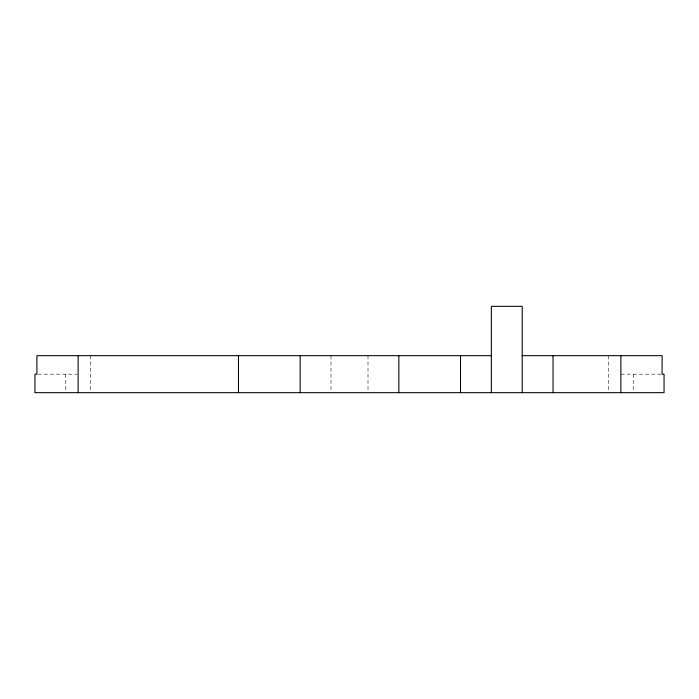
<?xml version="1.0" encoding="UTF-8"?>
<svg xmlns="http://www.w3.org/2000/svg" width="699" height="699" viewBox="0 0 699 699"><rect width="100%" height="100%" fill="white"/><g stroke="black" fill="none" stroke-linecap="round" stroke-linejoin="round"><path stroke-width="0.52" stroke-dasharray="3.5 2.62" d="M37.991 374.175L77.056 374.175M620.878 374.175L661.009 374.175M633.215 374.175L633.215 391.589M608.541 355.669L608.541 391.589M368.006 355.669L368.006 391.589M330.994 355.669L330.994 391.589M90.459 355.669L90.459 391.589M65.785 374.175L65.785 391.589"/><path stroke-width="1.05" d="M491.353 355.669L36.898 355.669L36.898 374.175L34.95 374.175L34.95 392.672L664.05 392.672L664.05 374.175L662.102 374.175L662.102 355.669L522.197 355.669M620.878 355.669L620.878 392.672M553.031 355.669L553.031 392.672M522.197 392.672L522.197 306.328L491.353 306.328L491.353 392.672M460.519 355.669L460.519 392.672M398.841 355.669L398.841 392.672M300.159 355.669L300.159 392.672M238.481 355.669L238.481 392.672M78.122 355.669L78.122 392.672"/></g></svg>
